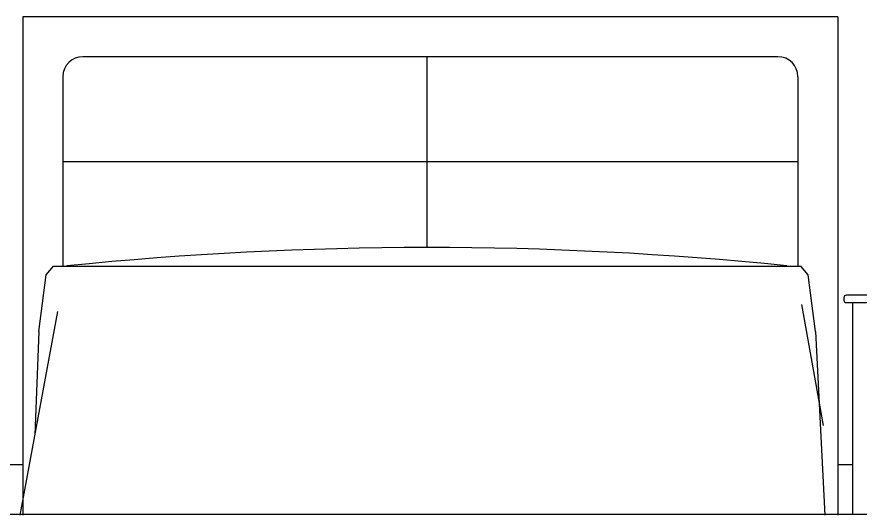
# Model space of a CAD drawing. Header units: inches. Extents: x 8.9 to 51.4, y 11.8 to 36.6.
# Drawn here: x 11.421 to 13.113, y 25.746 to 26.746 of the extents above; entities that cross this region are included whole.
import ezdxf

# ---------------------------------------------------------------- set-up
doc = ezdxf.new("R2010")
doc.units = ezdxf.units.IN
doc.header["$MEASUREMENT"] = 0
for name, color, linetype in [('02', 2, 'Continuous'), ('1', 1, 'Continuous'), ('4', 4, 'Continuous')]:
    doc.layers.add(name, color=color, linetype=linetype)

msp = doc.modelspace()

# ---------------------------------------------------------------- linework, layer by layer
at = {"layer": '02'}
for p, q in [((12.244, 26.6656), (12.244, 26.2827)), ((12.9884, 26.4547), (11.5134, 26.4547)), ((11.4796, 26.228), (11.4944, 26.2456)), ((11.4944, 26.2456), (12.9944, 26.2456)), ((13.0091, 26.228), (12.9944, 26.2456)), ((11.465, 26.1145), (11.4796, 26.228)), ((13.0237, 26.1145), (13.0091, 26.228)), ((12.9959, 26.1683), (13.0391, 25.9256)), ((13.0984, 26.1722), (13.0984, 25.7469)), ((11.5024, 26.154), (11.4271, 25.7456)), ((11.465, 26.1145), (11.4569, 25.9071)), ((13.0237, 26.1145), (13.0428, 25.7456))]:
    msp.add_line(p, q, dxfattribs=at)
msp.add_lwpolyline([(13.6156, 26.1819, 0.414214), (13.6106, 26.1869), (13.0858, 26.1869, 0.414214), (13.0808, 26.1819), (13.0808, 26.1772, 0.414214), (13.0858, 26.1722), (13.6106, 26.1722, 0.414214), (13.6156, 26.1772)], format="xyb", close=True, dxfattribs=at)
msp.add_arc((12.2449, 19.2004), 7.0823, 84.15339, 95.8634, dxfattribs=at)
at = {"layer": '1'}
for p, q in [((13.0684, 26.7456), (11.4334, 26.7456)), ((11.4334, 26.7456), (11.4334, 25.7456)), ((13.0684, 26.7456), (13.0684, 25.7456)), ((12.9484, 26.6656), (11.5534, 26.6656)), ((11.5134, 26.6256), (11.5134, 26.2456)), ((12.9884, 26.6256), (12.9884, 26.2456)), ((11.4334, 25.8469), (11.3979, 25.8469)), ((13.0984, 25.8469), (13.0684, 25.8469)), ((14.1683, 25.7469), (9.8683, 25.7469))]:
    msp.add_line(p, q, dxfattribs=at)
for centre, start, end in [((11.5534, 26.6256), 90, 180), ((12.9484, 26.6256), 0, 90)]:
    msp.add_arc(centre, 0.04, start, end, dxfattribs=at)
at = {"layer": '4'}
msp.add_line((29.5811, 25.7469), (9.2549, 25.7469), dxfattribs=at)

doc.saveas('drawing.dxf')
